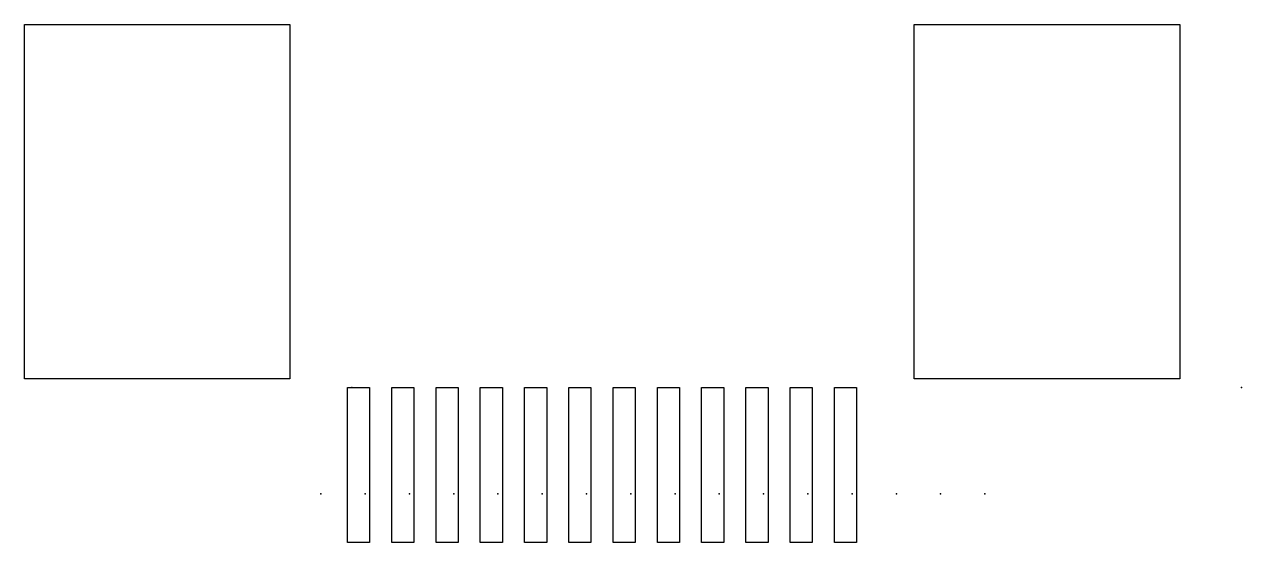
# Model space of a CAD drawing. Header units: centimetres. Extents: x -0.36 to 1.01, y -0.18 to 0.41.
import ezdxf

# ---------------------------------------------------------------- set-up
doc = ezdxf.new("R2010")
doc.units = ezdxf.units.CM
doc.header["$MEASUREMENT"] = 0
for name, color, linetype in [('test v5_Sketch1', 7, 'Continuous'), ('test v5_Sketch10', 7, 'Continuous'), ('test v5_Sketch11', 7, 'Continuous'), ('test v5_Sketch12', 7, 'Continuous'), ('test v5_Sketch13', 7, 'Continuous'), ('test v5_Sketch14', 7, 'Continuous'), ('test v5_Sketch15', 7, 'Continuous'), ('test v5_Sketch16', 7, 'Continuous'), ('test v5_Sketch17', 7, 'Continuous'), ('test v5_Sketch18', 7, 'Continuous'), ('test v5_Sketch2', 7, 'Continuous'), ('test v5_Sketch3', 7, 'Continuous'), ('test v5_Sketch4', 7, 'Continuous'), ('test v5_Sketch5', 7, 'Continuous'), ('test v5_Sketch6', 7, 'Continuous'), ('test v5_Sketch7', 7, 'Continuous'), ('test v5_Sketch8', 7, 'Continuous'), ('test v5_Sketch9', 7, 'Continuous')]:
    doc.layers.add(name, color=color, linetype=linetype)

msp = doc.modelspace()

# ---------------------------------------------------------------- linework, layer by layer
at = {"layer": 'test v5_Sketch1'}
for p, q in [((0, 0), (0.025, 0)), ((0, -0.175), (0, 0)), ((0.025, 0), (0.025, -0.175)), ((0.025, -0.175), (0, -0.175))]:
    msp.add_line(p, q, dxfattribs=at)
msp.add_point((-0.03, -0.12), dxfattribs=at)
at = {"layer": 'test v5_Sketch10'}
for p, q in [((0.45, 0), (0.475, 0)), ((0.45, -0.175), (0.45, 0)), ((0.475, 0), (0.475, -0.175)), ((0.475, -0.175), (0.45, -0.175))]:
    msp.add_line(p, q, dxfattribs=at)
msp.add_point((0.42, -0.12), dxfattribs=at)
at = {"layer": 'test v5_Sketch11'}
msp.add_point((0.67, -0.12), dxfattribs=at)
at = {"layer": 'test v5_Sketch12'}
for p, q in [((0.55, 0), (0.575, 0)), ((0.55, -0.175), (0.55, 0)), ((0.575, 0), (0.575, -0.175)), ((0.575, -0.175), (0.55, -0.175))]:
    msp.add_line(p, q, dxfattribs=at)
msp.add_point((0.52, -0.12), dxfattribs=at)
at = {"layer": 'test v5_Sketch13'}
for p, q in [((0.5, -0.175), (0.5, 0)), ((0.5, 0), (0.525, 0)), ((0.525, 0), (0.525, -0.175)), ((0.525, -0.175), (0.5, -0.175))]:
    msp.add_line(p, q, dxfattribs=at)
msp.add_point((0.47, -0.12), dxfattribs=at)
at = {"layer": 'test v5_Sketch14'}
msp.add_point((0.72, -0.12), dxfattribs=at)
at = {"layer": 'test v5_Sketch15'}
for p, q in [((0.4, 0), (0.425, 0)), ((0.4, -0.175), (0.4, 0)), ((0.425, 0), (0.425, -0.175)), ((0.425, -0.175), (0.4, -0.175))]:
    msp.add_line(p, q, dxfattribs=at)
msp.add_point((0.37, -0.12), dxfattribs=at)
at = {"layer": 'test v5_Sketch16'}
msp.add_point((0.57, -0.12), dxfattribs=at)
at = {"layer": 'test v5_Sketch17'}
for p, q in [((-0.365, 0.01), (-0.365, 0.41)), ((-0.365, 0.41), (-0.065, 0.41)), ((-0.065, 0.41), (-0.065, 0.01)), ((-0.065, 0.01), (-0.365, 0.01))]:
    msp.add_line(p, q, dxfattribs=at)
msp.add_point((0.005, 0), dxfattribs=at)
at = {"layer": 'test v5_Sketch18'}
for p, q in [((0.64, 0.41), (0.94, 0.41)), ((0.64, 0.01), (0.64, 0.41)), ((0.94, 0.41), (0.94, 0.01)), ((0.94, 0.01), (0.64, 0.01))]:
    msp.add_line(p, q, dxfattribs=at)
msp.add_point((1.01, 0), dxfattribs=at)
at = {"layer": 'test v5_Sketch2'}
for p, q in [((0.05, 0), (0.075, 0)), ((0.05, -0.175), (0.05, 0)), ((0.075, 0), (0.075, -0.175)), ((0.075, -0.175), (0.05, -0.175))]:
    msp.add_line(p, q, dxfattribs=at)
msp.add_point((0.02, -0.12), dxfattribs=at)
at = {"layer": 'test v5_Sketch3'}
for p, q in [((0.1, -0.175), (0.1, 0)), ((0.1, 0), (0.125, 0)), ((0.125, 0), (0.125, -0.175)), ((0.125, -0.175), (0.1, -0.175))]:
    msp.add_line(p, q, dxfattribs=at)
msp.add_point((0.07, -0.12), dxfattribs=at)
at = {"layer": 'test v5_Sketch4'}
for p, q in [((0.15, -0.175), (0.15, 0)), ((0.15, 0), (0.175, 0)), ((0.175, 0), (0.175, -0.175)), ((0.175, -0.175), (0.15, -0.175))]:
    msp.add_line(p, q, dxfattribs=at)
msp.add_point((0.12, -0.12), dxfattribs=at)
at = {"layer": 'test v5_Sketch5'}
for p, q in [((0.25, 0), (0.275, 0)), ((0.25, -0.175), (0.25, 0)), ((0.275, 0), (0.275, -0.175)), ((0.275, -0.175), (0.25, -0.175))]:
    msp.add_line(p, q, dxfattribs=at)
msp.add_point((0.22, -0.12), dxfattribs=at)
at = {"layer": 'test v5_Sketch6'}
for p, q in [((0.3, -0.175), (0.3, 0)), ((0.3, 0), (0.325, 0)), ((0.325, 0), (0.325, -0.175)), ((0.325, -0.175), (0.3, -0.175))]:
    msp.add_line(p, q, dxfattribs=at)
msp.add_point((0.27, -0.12), dxfattribs=at)
at = {"layer": 'test v5_Sketch7'}
for p, q in [((0.35, -0.175), (0.35, 0)), ((0.35, 0), (0.375, 0)), ((0.375, 0), (0.375, -0.175)), ((0.375, -0.175), (0.35, -0.175))]:
    msp.add_line(p, q, dxfattribs=at)
msp.add_point((0.32, -0.12), dxfattribs=at)
at = {"layer": 'test v5_Sketch8'}
for p, q in [((0.2, 0), (0.225, 0)), ((0.2, -0.175), (0.2, 0)), ((0.225, 0), (0.225, -0.175)), ((0.225, -0.175), (0.2, -0.175))]:
    msp.add_line(p, q, dxfattribs=at)
msp.add_point((0.17, -0.12), dxfattribs=at)
at = {"layer": 'test v5_Sketch9'}
msp.add_point((0.62, -0.12), dxfattribs=at)

doc.saveas('drawing.dxf')
